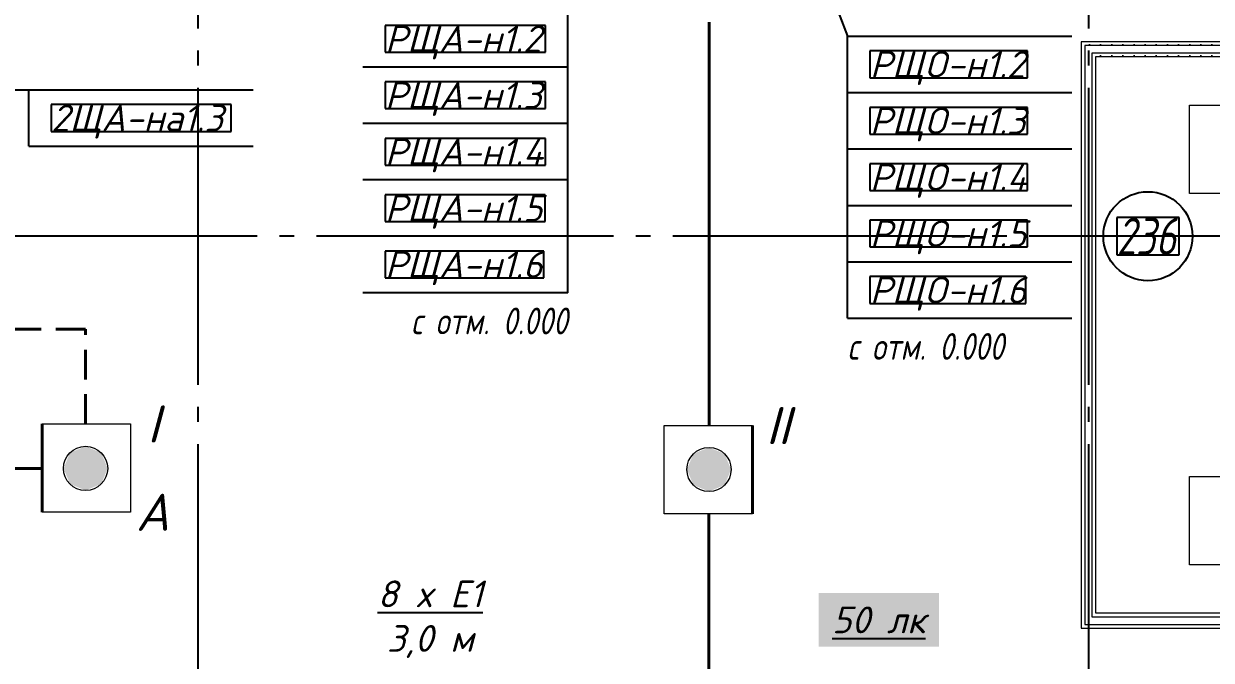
# Model space of a CAD drawing. Header units: millimetres. Extents: x 0 to 1286, y 0 to 420.
# Drawn here: x 386.5 to 466.5, y 221 to 263.9 of the extents above; entities that cross this region are included whole.
import ezdxf

# ---------------------------------------------------------------- set-up
doc = ezdxf.new("R2010")
doc.units = ezdxf.units.MM
doc.linetypes.add('JIS_02_2.0', pattern=[3, 2, -1])
doc.linetypes.add('ГОСТ 2.303 5', pattern=[24, 20, -1.5, 1, -1.5])
for name, color, linetype in [('Viewport1ForCustomObjects_0', 7, 'Continuous'), ('Viewport2ForCustomObjects_0', 7, 'Continuous'), ('Номер помещения', 7, 'Continuous'), ('СПКБ-0000-000-АР#002$0$Стены', 7, 'Continuous'), ('Строительные оси', 7, 'Continuous'), ('ЭО_АВАРИЙНОЕ ОСВЕЩЕНИЕ', 7, 'Continuous'), ('ЭО_РАБОЧЕЕ ОСВЕЩЕНИЕ', 7, 'Continuous')]:
    doc.layers.add(name, color=color, linetype=linetype)
doc.layers.add('СПКБ-0000-000-АР#002$0$Стены_Ном._пера__161', color=7, linetype='Continuous', lineweight=13, true_color=0xe11606)
doc.styles.add('1.8', font='isocpeui.ttf', dxfattribs={"height": 1.8})
doc.styles.add('2.5', font='isocpeui.ttf')
doc.styles.add('CustomTextStyle136', font='isocpeui.ttf', dxfattribs={"height": 1.8})
doc.styles.add('CustomTextStyle137', font='isocpeui.ttf', dxfattribs={"height": 1.8})
doc.styles.add('CustomTextStyle138', font='isocpeui.ttf', dxfattribs={"height": 1.8})
doc.styles.add('CustomTextStyle139', font='isocpeui.ttf', dxfattribs={"height": 1.8})
doc.styles.add('CustomTextStyle140', font='isocpeui.ttf', dxfattribs={"height": 1.8})
doc.styles.add('CustomTextStyle141', font='isocpeui.ttf', dxfattribs={"height": 1.8})
doc.styles.add('CustomTextStyle142', font='isocpeui.ttf', dxfattribs={"height": 1.8})
doc.styles.add('CustomTextStyle143', font='isocpeui.ttf', dxfattribs={"height": 1.8})
doc.styles.add('CustomTextStyle144', font='isocpeui.ttf', dxfattribs={"height": 1.8})
doc.styles.add('CustomTextStyle145', font='isocpeui.ttf', dxfattribs={"height": 1.8})
doc.styles.add('CustomTextStyle86', font='isocpeui.ttf', dxfattribs={"width": 0.75686, "height": 2.5})
doc.styles.add('CustomTextStyle93', font='isocpeui.ttf', dxfattribs={"height": 1.8})
pattern_1 = [(0, (0, 0), (0, 75), [0, -75])]

# ---------------------------------------------------------------- blocks, each defined once
blk = doc.blocks.new('*E728')
at = {"layer": 'Номер помещения', "color": 7, "linetype": 'Continuous', "true_color": 0xffffff}
for p, q in [((126.53, 130.107), (122.33, 130.107)), ((122.33, 130.107), (122.33, 127.607)), ((126.53, 127.607), (126.53, 130.107)), ((122.33, 127.607), (126.53, 127.607)), ((122.33, 127.607), (122.33, 127.607))]:
    blk.add_line(p, q, dxfattribs=at)
at = {"layer": 'Номер помещения', "color": 6, "linetype": 'Continuous'}
blk.add_circle((124.43, 128.857), 3, dxfattribs=at)
at = {"layer": 'Строительные оси', "color": 3, "linetype": 'ГОСТ 2.303 5', "lineweight": 25}
for p, q in [((60.431, 258.857), (60.431, -45.143)), ((120.431, 258.857), (120.431, -45.143)), ((280.431, 128.857), (-283.569, 128.857))]:
    blk.add_line(p, q, dxfattribs=at)
at = {"layer": 'ЭО_АВАРИЙНОЕ ОСВЕЩЕНИЕ', "color": 1, "linetype": 'JIS_02_2.0', "lineweight": 40}
for p, q in [((52.871, 122.607), (44.064, 122.607)), ((52.871, 116.214), (52.871, 122.607)), ((47.871, 113.221), (49.946, 113.221))]:
    blk.add_line(p, q, dxfattribs=at)
at = {"layer": 'ЭО_АВАРИЙНОЕ ОСВЕЩЕНИЕ', "color": 1, "lineweight": 40}
blk.add_line((49.946, 110.264), (49.946, 116.214), dxfattribs=at)
at = {"layer": 'ЭО_АВАРИЙНОЕ ОСВЕЩЕНИЕ', "color": 7, "lineweight": 0}
for p, q in [((49.946, 116.214), (55.896, 116.214)), ((55.896, 116.214), (55.896, 110.264)), ((55.896, 110.264), (49.946, 110.264))]:
    blk.add_line(p, q, dxfattribs=at)
blk.add_circle((52.871, 113.221), 1.488, dxfattribs=at)
at = {"layer": 'ЭО_АВАРИЙНОЕ ОСВЕЩЕНИЕ', "color": 1, "lineweight": 0}
for points in [[(52.871, 114.709), (51.82, 114.273), (53.923, 114.273)], [(51.82, 114.273), (51.384, 113.221), (54.359, 113.221)], [(51.82, 114.273), (53.923, 114.273), (54.359, 113.221)], [(51.384, 113.221), (51.82, 112.17), (53.923, 112.17)], [(51.384, 113.221), (54.359, 113.221), (53.923, 112.17)], [(51.82, 112.17), (53.923, 112.17), (52.871, 111.734)]]:
    blk.add_solid(points, dxfattribs=at)
at = {"layer": 'ЭО_РАБОЧЕЕ ОСВЕЩЕНИЕ', "color": 5, "lineweight": 40}
for p, q in [((94.875, 143.284), (94.865, 116.107)), ((97.79, 116.106), (97.788, 110.156)), ((94.863, 110.157), (94.853, 85.22))]:
    blk.add_line(p, q, dxfattribs=at)
at = {"layer": 'ЭО_РАБОЧЕЕ ОСВЕЩЕНИЕ', "color": 7, "lineweight": 0}
for p, q in [((127.232, 131.73), (127.232, 137.68)), ((127.232, 137.68), (133.182, 137.68)), ((133.182, 131.73), (127.232, 131.73)), ((91.838, 110.158), (91.84, 116.108)), ((91.84, 116.108), (97.79, 116.106)), ((127.232, 106.732), (127.232, 112.682)), ((127.232, 112.682), (133.182, 112.682)), ((97.788, 110.156), (91.838, 110.158)), ((133.182, 106.732), (127.232, 106.732))]:
    blk.add_line(p, q, dxfattribs=at)
blk.add_circle((94.864, 113.149), 1.488, dxfattribs=at)
at = {"layer": 'ЭО_РАБОЧЕЕ ОСВЕЩЕНИЕ', "color": 5, "lineweight": 0}
for points in [[(94.865, 114.637), (93.813, 114.202), (95.914, 114.202)], [(93.812, 114.201), (93.377, 113.15), (96.351, 113.15)], [(93.813, 114.202), (93.812, 114.201), (95.916, 114.201)], [(93.812, 114.201), (95.916, 114.201), (96.351, 113.15)], [(93.813, 114.202), (95.914, 114.202), (95.916, 114.201)], [(93.377, 113.15), (93.377, 113.149), (96.352, 113.149)], [(93.377, 113.15), (96.351, 113.15), (96.352, 113.149)], [(93.377, 113.149), (93.812, 112.098), (95.916, 112.098)], [(93.377, 113.149), (96.352, 113.149), (95.916, 112.098)], [(93.812, 112.098), (93.814, 112.097), (95.915, 112.097)], [(93.812, 112.098), (95.916, 112.098), (95.915, 112.097)], [(93.814, 112.097), (95.915, 112.097), (94.863, 111.662)]]:
    blk.add_solid(points, dxfattribs=at)
at = {"layer": 'Номер помещения', "color": 7, "linetype": 'Continuous', "style": 'CustomTextStyle86', "width": 0.75686}
blk.add_text('236', height=2.5, dxfattribs=at).set_placement((122.33, 127.607))
blk = doc.blocks.new('СПКБ-0000-000-АР#002$0$Стена_244', base_point=(12093.1, 14095.5))
at = {"layer": 'СПКБ-0000-000-АР#002$0$Стены_Ном._пера__161', "linetype": 'Continuous', "lineweight": 13, "true_color": 0xe11606}
h = blk.add_hatch(dxfattribs=at)
h.set_pattern_fill('ГИПС', color=12, style=0, pattern_type=2)
h.set_pattern_definition(pattern_1)
h.paths.add_polyline_path([(15803.5, 14195.5), (11993.1, 14195.5), (12018.1, 14170.5), (15803.5, 14170.5)])
h = blk.add_hatch(dxfattribs=at)
h.set_pattern_fill('ГИПС', color=12, style=0, pattern_type=2)
h.set_pattern_definition(pattern_1)
h.paths.add_polyline_path([(12093.1, 14095.5), (15803.5, 14095.5), (15803.5, 14120.5), (12068.1, 14120.5)])
at = {"layer": 'СПКБ-0000-000-АР#002$0$Стены_Ном._пера__161', "color": 12, "linetype": 'Continuous', "lineweight": 13, "true_color": 0xe11606}
for p, q in [((15803.5, 14170.5), (12018.1, 14170.5)), ((12068.1, 14120.5), (15803.5, 14120.5))]:
    blk.add_line(p, q, dxfattribs=at)
at = {"layer": 'СПКБ-0000-000-АР#002$0$Стены_Ном._пера__161', "color": 12, "linetype": 'Continuous', "lineweight": 13, "true_color": 0xe11606, "flags": 128}
for points in [[(15803.5, 14195.5), (11993.1, 14195.5)], [(15803.5, 14095.5), (15803.5, 14195.5)], [(12093.1, 14095.5), (15803.5, 14095.5)]]:
    blk.add_lwpolyline(points, dxfattribs=at)
blk = doc.blocks.new('СПКБ-0000-000-АР#002$0$Стена_245', base_point=(12093.1, 10345.7))
at = {"layer": 'СПКБ-0000-000-АР#002$0$Стены_Ном._пера__161', "linetype": 'Continuous', "lineweight": 13, "true_color": 0xe11606}
h = blk.add_hatch(dxfattribs=at)
h.set_pattern_fill('ГИПС', color=12, style=0, pattern_type=2)
h.set_pattern_definition(pattern_1)
h.paths.add_polyline_path([(11993.1, 14195.5), (11993.1, 10245.7), (12018.1, 10270.7), (12018.1, 14170.5)])
h = blk.add_hatch(dxfattribs=at)
h.set_pattern_fill('ГИПС', color=12, style=0, pattern_type=2)
h.set_pattern_definition(pattern_1)
h.paths.add_polyline_path([(12093.1, 10345.7), (12093.1, 14095.5), (12068.1, 14120.5), (12068.1, 10320.7)])
at = {"layer": 'СПКБ-0000-000-АР#002$0$Стены_Ном._пера__161', "color": 12, "linetype": 'Continuous', "lineweight": 13, "true_color": 0xe11606}
for p, q in [((12018.1, 14170.5), (12018.1, 10270.7)), ((12068.1, 10320.7), (12068.1, 14120.5))]:
    blk.add_line(p, q, dxfattribs=at)
at = {"layer": 'СПКБ-0000-000-АР#002$0$Стены_Ном._пера__161', "color": 12, "linetype": 'Continuous', "lineweight": 13, "true_color": 0xe11606, "flags": 128}
for points in [[(11993.1, 14195.5), (11993.1, 10245.7)], [(12093.1, 10345.7), (12093.1, 14095.5)]]:
    blk.add_lwpolyline(points, dxfattribs=at)
blk = doc.blocks.new('СПКБ-0000-000-АР#002$0$Стена_246', base_point=(15903.5, 10345.7))
at = {"layer": 'СПКБ-0000-000-АР#002$0$Стены_Ном._пера__161', "linetype": 'Continuous', "lineweight": 13, "true_color": 0xe11606}
h = blk.add_hatch(dxfattribs=at)
h.set_pattern_fill('ГИПС', color=12, style=0, pattern_type=2)
h.set_pattern_definition(pattern_1)
h.paths.add_polyline_path([(15803.5, 10345.7), (12093.1, 10345.7), (12068.1, 10320.7), (15803.5, 10320.7)])
h = blk.add_hatch(dxfattribs=at)
h.set_pattern_fill('ГИПС', color=12, style=0, pattern_type=2)
h.set_pattern_definition(pattern_1)
h.paths.add_polyline_path([(11993.1, 10245.7), (15803.5, 10245.7), (15803.5, 10270.7), (12018.1, 10270.7)])
at = {"layer": 'СПКБ-0000-000-АР#002$0$Стены_Ном._пера__161', "color": 12, "linetype": 'Continuous', "lineweight": 13, "true_color": 0xe11606}
for p, q in [((15803.5, 10320.7), (12068.1, 10320.7)), ((12018.1, 10270.7), (15803.5, 10270.7))]:
    blk.add_line(p, q, dxfattribs=at)
at = {"layer": 'СПКБ-0000-000-АР#002$0$Стены_Ном._пера__161', "color": 12, "linetype": 'Continuous', "lineweight": 13, "true_color": 0xe11606, "flags": 128}
for points in [[(15803.5, 10345.7), (12093.1, 10345.7)], [(15803.5, 10270.7), (15803.5, 10320.7)], [(11993.1, 10245.7), (15803.5, 10245.7)]]:
    blk.add_lwpolyline(points, dxfattribs=at)
blk = doc.blocks.new('*E727')
at = {"layer": 'СПКБ-0000-000-АР#002$0$Стены', "color": 12, "lineweight": 13, "true_color": 0xe11606, "xscale": 0.01, "yscale": 0.01, "zscale": 0.01}
for name, p in [('СПКБ-0000-000-АР#002$0$Стена_244', (397.25, 189.612)), ('СПКБ-0000-000-АР#002$0$Стена_245', (397.25, 152.115)), ('СПКБ-0000-000-АР#002$0$Стена_246', (435.354, 152.115))]:
    blk.add_blockref(name, p, dxfattribs=at)
blk = doc.blocks.new('CustomObjectsInViewport1_0')
at = {"layer": 'ЭО_АВАРИЙНОЕ ОСВЕЩЕНИЕ'}
for p, q in [((423.105, 245.779), (423.105, 264.779)), ((423.105, 260.979), (409.296, 260.979)), ((381.784, 259.45), (386.811, 259.45)), ((386.811, 259.45), (401.924, 259.45)), ((386.811, 255.65), (386.811, 259.45)), ((423.105, 257.179), (409.296, 257.179)), ((386.811, 255.65), (401.924, 255.65)), ((423.105, 253.379), (409.296, 253.379)), ((423.105, 249.579), (409.296, 249.579)), ((423.105, 245.779), (409.296, 245.779))]:
    blk.add_line(p, q, dxfattribs=at)
at = {"layer": 'ЭО_АВАРИЙНОЕ ОСВЕЩЕНИЕ', "color": 7, "true_color": 0xffffff}
for p, q in [((421.605, 263.779), (410.796, 263.779)), ((410.796, 263.779), (410.796, 261.979)), ((421.605, 261.979), (421.605, 263.779)), ((410.796, 261.979), (421.605, 261.979)), ((410.796, 261.979), (410.796, 261.979)), ((421.604, 259.979), (410.796, 259.979)), ((410.796, 259.979), (410.796, 258.179)), ((421.604, 258.179), (421.604, 259.979)), ((400.424, 258.45), (388.311, 258.45)), ((388.311, 258.45), (388.311, 256.65)), ((400.424, 256.65), (400.424, 258.45)), ((410.796, 258.179), (421.604, 258.179)), ((410.796, 258.179), (410.796, 258.179)), ((388.311, 256.65), (400.424, 256.65)), ((388.311, 256.65), (388.311, 256.65)), ((421.604, 256.179), (410.796, 256.179)), ((410.796, 256.179), (410.796, 254.379)), ((421.604, 254.379), (421.604, 256.179)), ((410.796, 254.379), (421.604, 254.379)), ((410.796, 254.379), (410.796, 254.379)), ((421.593, 252.379), (410.796, 252.379)), ((410.796, 252.379), (410.796, 250.579)), ((421.593, 250.579), (421.593, 252.379)), ((410.796, 250.579), (421.593, 250.579)), ((410.796, 250.579), (410.796, 250.579)), ((421.499, 248.579), (410.796, 248.579)), ((410.796, 248.579), (410.796, 246.779)), ((421.499, 246.779), (421.499, 248.579)), ((410.796, 246.779), (421.499, 246.779)), ((410.796, 246.779), (410.796, 246.779))]:
    blk.add_line(p, q, dxfattribs=at)
at = {"layer": 'ЭО_РАБОЧЕЕ ОСВЕЩЕНИЕ'}
for p, q in [((437.57, 274.497), (441.956, 263.062)), ((441.956, 263.062), (457.069, 263.062)), ((441.956, 244.062), (441.956, 263.062)), ((441.956, 259.262), (457.069, 259.262)), ((441.956, 255.462), (457.069, 255.462)), ((441.956, 251.662), (457.069, 251.662)), ((441.956, 247.862), (457.069, 247.862)), ((441.956, 244.062), (457.069, 244.062))]:
    blk.add_line(p, q, dxfattribs=at)
at = {"layer": 'ЭО_РАБОЧЕЕ ОСВЕЩЕНИЕ', "color": 7, "true_color": 0xffffff}
for p, q in [((454.079, 262.062), (443.456, 262.062)), ((443.456, 262.062), (443.456, 260.262)), ((454.079, 260.262), (454.079, 262.062)), ((443.456, 260.262), (454.079, 260.262)), ((443.456, 260.262), (443.456, 260.262)), ((454.077, 258.262), (443.456, 258.262)), ((443.456, 258.262), (443.456, 256.462)), ((454.077, 256.462), (454.077, 258.262)), ((443.456, 256.462), (454.077, 256.462)), ((443.456, 256.462), (443.456, 256.462)), ((454.077, 254.462), (443.456, 254.462)), ((443.456, 254.462), (443.456, 252.662)), ((454.077, 252.662), (454.077, 254.462)), ((443.456, 252.662), (454.077, 252.662)), ((443.456, 252.662), (443.456, 252.662)), ((454.066, 250.662), (443.456, 250.662)), ((443.456, 250.662), (443.456, 248.862)), ((454.066, 248.862), (454.066, 250.662)), ((443.456, 248.862), (454.066, 248.862)), ((443.456, 248.862), (443.456, 248.862)), ((453.972, 246.862), (443.456, 246.862)), ((443.456, 246.862), (443.456, 245.062)), ((453.972, 245.062), (453.972, 246.862)), ((443.456, 245.062), (453.972, 245.062)), ((443.456, 245.062), (443.456, 245.062))]:
    blk.add_line(p, q, dxfattribs=at)
at = {"layer": 'ЭО_АВАРИЙНОЕ ОСВЕЩЕНИЕ'}
for s, style, p in [('РЩА-н1.2', 'CustomTextStyle141', (410.796, 261.979)), ('РЩА-н1.3', 'CustomTextStyle142', (410.796, 258.179)), ('2ЩА-на1.3', 'CustomTextStyle93', (388.311, 256.65)), ('РЩА-н1.4', 'CustomTextStyle143', (410.796, 254.379)), ('РЩА-н1.5', 'CustomTextStyle144', (410.796, 250.579)), ('РЩА-н1.6', 'CustomTextStyle145', (410.796, 246.779))]:
    blk.add_text(s, height=1.8, dxfattribs=dict(at, style=style)).set_placement(p)
at = {"layer": 'ЭО_РАБОЧЕЕ ОСВЕЩЕНИЕ'}
for s, style, p in [('РЩO-н1.2', 'CustomTextStyle136', (443.456, 260.262)), ('РЩO-н1.3', 'CustomTextStyle137', (443.456, 256.462)), ('РЩO-н1.4', 'CustomTextStyle138', (443.456, 252.662)), ('РЩO-н1.5', 'CustomTextStyle139', (443.456, 248.862)), ('РЩO-н1.6', 'CustomTextStyle140', (443.456, 245.062))]:
    blk.add_text(s, height=1.8, dxfattribs=dict(at, style=style)).set_placement(p)

msp = doc.modelspace()

# ---------------------------------------------------------------- block references
msp.add_blockref('*E727', (61.438, 72.071))
at = {"layer": 'Viewport1ForCustomObjects_0'}
msp.add_blockref('CustomObjectsInViewport1_0', (0, 0), dxfattribs=at)
at = {"layer": 'Viewport2ForCustomObjects_0'}
msp.add_blockref('*E728', (337.756, 120.729), dxfattribs=at)

# ---------------------------------------------------------------- texts
at = {"layer": 'ЭО_АВАРИЙНОЕ ОСВЕЩЕНИЕ'}
for s, insert, char_height, attachment_point, style in [('{\\W0.8;с отм. 0.000}', (423.105, 244.779), 1.8, 3, '1.8'), ('I', (395.189, 236.942), 2.5, 5, '2.5')]:
    msp.add_mtext(s, dxfattribs=dict(at, insert=insert, char_height=char_height, attachment_point=attachment_point, style=style))
at = {"layer": 'ЭО_АВАРИЙНОЕ ОСВЕЩЕНИЕ', "color": 1, "insert": (395.14, 230.992), "char_height": 2.5, "attachment_point": 5, "style": '2.5'}
msp.add_mtext('А', dxfattribs=at)
at = {"layer": 'ЭО_РАБОЧЕЕ ОСВЕЩЕНИЕ'}
for s, insert, char_height, attachment_point, style in [('{\\W0.8;с отм. 0.000}', (441.956, 243.062), 1.8, 1, '1.8'), ('II', (437.264, 236.835), 2.5, 5, '2.5'), ('{\\L8 x Е1\\P}3,0 м', (413.845, 223.786), 1.8, 5, '1.8')]:
    msp.add_mtext(s, dxfattribs=dict(at, insert=insert, char_height=char_height, attachment_point=attachment_point, style=style))
at = {"layer": 'ЭО_РАБОЧЕЕ ОСВЕЩЕНИЕ', "insert": (444.056, 223.745), "char_height": 1.8, "attachment_point": 5, "style": '1.8', "bg_fill": 1, "box_fill_scale": 1.5, "bg_fill_color": 7, "bg_fill_true_color": 16777215, "bg_fill_transparency": 0}
msp.add_mtext('{\\L50 лк}', dxfattribs=at)

doc.saveas('drawing.dxf')
